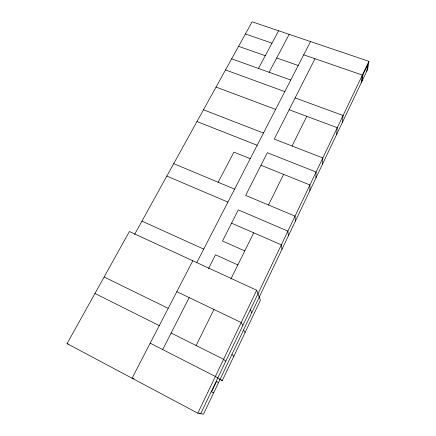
<?xml version="1.0" encoding="UTF-8"?>
<svg xmlns="http://www.w3.org/2000/svg" width="436" height="436" viewBox="0 0 436 436"><rect width="100%" height="100%" fill="white"/><g stroke="black" fill="none" stroke-linecap="round" stroke-linejoin="round"><path stroke-width="0.65" d="M309.903 190.641L309.914 184.962L260.968 165.239M315.937 177.959L316.095 172.024L267.328 152.709L245.664 195.404L295.036 216.131L295.368 221.172M322.504 164.159L322.809 157.946L274.244 139.079L315.015 58.729M336.636 134.473L337.257 127.688L289.128 109.747M342.336 122.505L343.083 115.491L295.128 97.92M361.221 82.835L362.37 75.09L303.718 54.822M362.022 81.151L362.986 74.698L367.826 64.561L366.774 71.161M134.561 234.481L252.122 21.8L368.932 61.34L367.652 69.324L203.481 414.2L197.802 413.186L67.068 343.612L129.405 231.527L256.673 290.229L260.39 300.328L222.273 380.623L219.853 379.38M368.932 61.34L200.713 413.704L199.514 413.066M197.802 413.186L256.673 290.229M196.096 345.519L213.945 309.462M230.873 279.056L253.714 232.819M268.5 204.991L283.613 174.362M292.055 145.995L306.781 116.325M208.501 268.647L215.526 254.798L237.854 264.925M162.699 349.563L189.18 297.592M196.8 262.565L310.536 41.573M192.799 260.766L132.075 378.208L133.999 378.802M218.136 182.248L233.941 152.131L250.264 158.693M269.137 72.278L289.182 34.346M258.444 68.441L278.615 30.771M245.397 33.975L271.982 43.153M276.702 57.961L298.219 65.514M238.574 46.314L265.262 55.71M231.658 58.827L290.747 80.033M225.51 69.951L284.79 91.598M67.068 343.612L68.261 344.053M216.049 87.064L275.634 109.398M203.487 109.785L263.464 133.04M196.99 121.54L257.169 145.275M173.719 163.642L234.59 189.142M213.662 392.82L211.607 391.953L216.616 381.456L218.556 382.536M166.846 176.073L227.914 202.113M231.571 223.178L281.329 244.847L281.988 249.283M244.77 250.918L222.524 241.004L238.312 209.896L287.885 231.107L288.387 235.838M141.951 221.112L203.726 249.114M176.825 291.668L241.206 322.536L242.912 325.31M104.122 276.985L168.198 308.35M94.961 293.461L159.276 325.61M171.125 333.022L223.608 359.291L225.794 361.177M150.191 343.176L215.384 376.464L222.273 380.623M231.947 354.403L233.816 356.31M243.528 330.074L245.097 332.537M250.368 309.696L251.801 312.694"/></g></svg>
